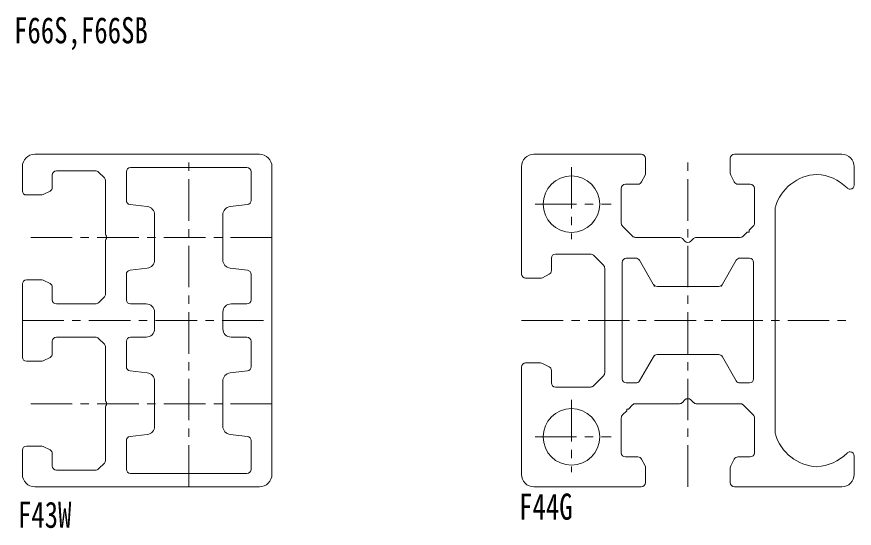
# Model space of a CAD drawing. Units: millimetres on the paper. Extents: x -597 to -234, y -379 to 68.
# Drawn here: x -415.2 to -314.5, y -375.5 to -314 of the extents above; entities that cross this region are included whole.
import ezdxf
from ezdxf.enums import TextEntityAlignment as Align

# ---------------------------------------------------------------- set-up
doc = ezdxf.new("R2010")
doc.units = ezdxf.units.MM
doc.linetypes.add('CHAIN1', pattern=[8, 5, -1, 1, -1])
doc.layers.add('0-0_フレーム', color=7, linetype='Continuous', lineweight=18)
doc.layers.add('0-1_その他LFｱｸｾｻﾘｰ', color=4, linetype='CHAIN1', lineweight=18)
doc.styles.add('ＭＳ ゴシック', font='')
doc.styles.get('ＭＳ ゴシック').set_extended_font_data('MS Gothic')

msp = doc.modelspace()

# ---------------------------------------------------------------- linework, layer by layer
at = {"layer": '0-0_フレーム'}
for p, q in [((-386, -330.5), (-413, -330.5)), ((-353, -330.5), (-340.1, -330.5)), ((-339.6, -331), (-339.6, -332.782)), ((-329.4, -332.782), (-329.4, -331)), ((-328.9, -330.5), (-316, -330.5)), ((-414.5, -332), (-414.5, -334.9)), ((-387.5, -332.1), (-401.5, -332.1)), ((-384.5, -369), (-384.5, -332)), ((-354.5, -344.9), (-354.5, -332)), ((-314.5, -332), (-314.5, -334.2)), ((-410.9, -334.491), (-410.9, -333)), ((-410.4, -332.5), (-405.707, -332.5)), ((-405.354, -332.646), (-404.646, -333.354)), ((-402, -332.6), (-402, -336.055)), ((-387, -336.055), (-387, -332.6)), ((-339.653, -333.006), (-340.062, -333.824)), ((-328.938, -333.824), (-329.347, -333.006)), ((-404.5, -333.707), (-404.5, -340.079)), ((-340.509, -334.1), (-342, -334.1)), ((-327, -334.1), (-328.491, -334.1)), ((-411.994, -335.347), (-411.176, -334.938)), ((-342.5, -334.6), (-342.5, -338.793)), ((-326.5, -338.793), (-326.5, -334.6)), ((-315, -334.7), (-315.015, -334.7)), ((-414, -335.4), (-412.218, -335.4)), ((-401.558, -336.552), (-399.483, -336.796)), ((-389.517, -336.796), (-387.442, -336.552)), ((-324, -336.976), (-324, -364.024)), ((-398.6, -337.789), (-398.6, -343.211)), ((-390.4, -343.211), (-390.4, -337.789)), ((-342.354, -339.146), (-341.146, -340.354)), ((-404.46, -340.229), (-404.39, -340.35)), ((-404.5, -340.921), (-404.5, -347.293)), ((-404.39, -340.65), (-404.46, -340.771)), ((-340.793, -340.5), (-335.514, -340.5)), ((-335.161, -340.646), (-334.854, -340.954)), ((-334.146, -340.954), (-333.839, -340.646)), ((-333.486, -340.5), (-328.207, -340.5)), ((-350.9, -343), (-350.9, -344.491)), ((-346.207, -342.5), (-350.4, -342.5)), ((-344.646, -343.854), (-345.854, -342.646)), ((-340.752, -343), (-341.9, -343)), ((-338.5, -346.4), (-340.319, -343.25)), ((-328.681, -343.25), (-330.5, -346.4)), ((-327.1, -343), (-328.248, -343)), ((-399.483, -344.204), (-401.558, -344.448)), ((-387.442, -344.448), (-389.517, -344.204)), ((-344.5, -356.793), (-344.5, -344.207)), ((-342.4, -343.5), (-342.4, -357.5)), ((-326.6, -357.5), (-326.6, -343.5)), ((-402, -344.945), (-402, -348)), ((-387, -348), (-387, -344.945)), ((-351.176, -344.938), (-351.994, -345.347)), ((-414.5, -346.1), (-414.5, -354.9)), ((-412.218, -345.6), (-414, -345.6)), ((-411.176, -346.062), (-411.994, -345.653)), ((-352.218, -345.4), (-354, -345.4)), ((-410.9, -348), (-410.9, -346.509)), ((-330.789, -346.4), (-338.211, -346.4)), ((-404.646, -347.646), (-405.354, -348.354)), ((-405.707, -348.5), (-410.4, -348.5)), ((-401.5, -348.5), (-399.6, -348.5)), ((-389.4, -348.5), (-387.5, -348.5)), ((-398.6, -349.5), (-398.6, -351.5)), ((-390.4, -351.5), (-390.4, -349.5)), ((-410.9, -354.491), (-410.9, -353)), ((-410.4, -352.5), (-405.707, -352.5)), ((-405.354, -352.646), (-404.646, -353.354)), ((-402, -353), (-402, -356.055)), ((-399.6, -352.5), (-401.5, -352.5)), ((-387.5, -352.5), (-389.4, -352.5)), ((-387, -356.055), (-387, -353)), ((-404.5, -353.707), (-404.5, -360.079)), ((-411.994, -355.347), (-411.176, -354.938)), ((-340.319, -357.75), (-338.644, -354.85)), ((-338.211, -354.6), (-330.789, -354.6)), ((-330.356, -354.85), (-328.681, -357.75)), ((-414, -355.4), (-412.218, -355.4)), ((-354.5, -369), (-354.5, -356.1)), ((-354, -355.6), (-352.218, -355.6)), ((-351.994, -355.653), (-351.176, -356.062)), ((-401.558, -356.552), (-399.483, -356.796)), ((-389.517, -356.796), (-387.442, -356.552)), ((-350.9, -356.509), (-350.9, -358)), ((-345.854, -358.354), (-344.646, -357.146)), ((-398.6, -357.789), (-398.6, -363.211)), ((-390.4, -363.211), (-390.4, -357.789)), ((-341.9, -358), (-340.752, -358)), ((-328.248, -358), (-327.1, -358)), ((-350.4, -358.5), (-346.207, -358.5)), ((-404.46, -360.229), (-404.39, -360.35)), ((-334.854, -360.046), (-335.161, -360.354)), ((-333.839, -360.354), (-334.146, -360.046)), ((-404.5, -360.921), (-404.5, -367.293)), ((-404.39, -360.65), (-404.46, -360.771)), ((-335.514, -360.5), (-340.793, -360.5)), ((-328.207, -360.5), (-333.486, -360.5)), ((-326.646, -361.854), (-327.854, -360.646)), ((-342.5, -362.207), (-342.5, -366.4)), ((-326.5, -362.207), (-326.5, -366.4)), ((-399.483, -364.204), (-401.558, -364.448)), ((-387.442, -364.448), (-389.517, -364.204)), ((-402, -364.945), (-402, -368.4)), ((-387, -368.4), (-387, -364.945)), ((-414.5, -366.1), (-414.5, -369)), ((-412.218, -365.6), (-414, -365.6)), ((-411.176, -366.062), (-411.994, -365.653)), ((-315, -366.3), (-315.015, -366.3)), ((-410.9, -368), (-410.9, -366.509)), ((-342, -366.9), (-340.509, -366.9)), ((-340.062, -367.176), (-339.653, -367.994)), ((-328.938, -367.176), (-329.347, -367.994)), ((-327, -366.9), (-328.491, -366.9)), ((-314.5, -369), (-314.5, -366.8)), ((-404.646, -367.646), (-405.354, -368.354)), ((-339.6, -368.218), (-339.6, -370)), ((-329.4, -368.218), (-329.4, -370)), ((-405.707, -368.5), (-410.4, -368.5)), ((-401.5, -368.9), (-387.5, -368.9)), ((-413, -370.5), (-386, -370.5)), ((-340.1, -370.5), (-353, -370.5)), ((-328.9, -370.5), (-316, -370.5))]:
    msp.add_line(p, q, dxfattribs=at)
for points in [[(-327.854, -340.354), (-327.356, -339.856), (-327.144, -339.856), (-327.144, -339.644), (-326.646, -339.146)], [(-341.146, -360.646), (-341.644, -361.144), (-341.856, -361.144), (-341.856, -361.356), (-342.354, -361.854)]]:
    msp.add_lwpolyline(points, dxfattribs=at)
for centre in [(-348.5, -336.5), (-348.5, -364.5)]:
    msp.add_circle(centre, 3.4, dxfattribs=at)
for centre, radius, start, end in [((-413, -332), 1.5, 90, 180), ((-386, -332), 1.5, 0, 90), ((-353, -332), 1.5, 90, 180), ((-340.1, -331), 0.5, 0, 90), ((-328.9, -331), 0.5, 90, 180), ((-316, -332), 1.5, 0, 90), ((-401.5, -332.6), 0.5, 90, 180), ((-387.5, -332.6), 0.5, 0, 90), ((-410.4, -333), 0.5, 90, 180), ((-405.707, -333), 0.5, 45, 90), ((-340.1, -332.782), 0.5, 333.43495, 0), ((-328.9, -332.782), 0.5, 180, 206.56505), ((-318.71, -338.41), 5.5, 93.02245, 163.33543), ((-319.29, -338.41), 5.5, 44.56087, 86.97755), ((-405, -333.707), 0.5, 0, 45), ((-342, -334.6), 0.5, 90, 180), ((-340.509, -333.6), 0.5, 270, 333.43495), ((-328.491, -333.6), 0.5, 206.56505, 270), ((-327, -334.6), 0.5, 0, 90), ((-315, -334.2), 0.5, 270, 0), ((-414, -334.9), 0.5, 180, 270), ((-411.4, -334.491), 0.5, 296.56505, 0), ((-315.015, -334.2), 0.5, 224.56087, 270), ((-412.218, -334.9), 0.5, 270, 296.56505), ((-401.5, -336.055), 0.5, 180, 263.29016), ((-387.5, -336.055), 0.5, 276.70984, 0), ((-399.6, -337.789), 1, 0, 83.29016), ((-389.4, -337.789), 1, 96.70984, 180), ((-323.5, -336.976), 0.5, 163.33543, 180), ((-342, -338.793), 0.5, 180, 225), ((-327, -338.793), 0.5, 315, 360), ((-404.2, -340.079), 0.3, 180, 210), ((-404.2, -340.921), 0.3, 150, 180), ((-404.65, -340.5), 0.3, 330, 30), ((-340.793, -340), 0.5, 225, 270), ((-335.514, -341), 0.5, 45, 90), ((-334.5, -340.6), 0.5, 225, 315), ((-333.486, -341), 0.5, 90, 135), ((-328.207, -340), 0.5, 270, 315), ((-399.6, -343.211), 1, 276.70984, 0), ((-389.4, -343.211), 1, 180, 263.29016), ((-350.4, -343), 0.5, 90, 180), ((-346.207, -343), 0.5, 45, 90), ((-341.9, -343.5), 0.5, 90, 180), ((-340.752, -343.5), 0.5, 30, 90), ((-328.248, -343.5), 0.5, 90, 150), ((-327.1, -343.5), 0.5, 0, 90), ((-345, -344.207), 0.5, 0, 45), ((-401.5, -344.945), 0.5, 96.70984, 180), ((-387.5, -344.945), 0.5, 0, 83.29016), ((-354, -344.9), 0.5, 180, 270), ((-351.4, -344.491), 0.5, 296.56505, 0), ((-414, -346.1), 0.5, 90, 180), ((-412.218, -346.1), 0.5, 63.43495, 90), ((-411.4, -346.509), 0.5, 360, 63.43495), ((-352.218, -344.9), 0.5, 270, 296.56505), ((-338.211, -345.9), 0.5, 210, 270), ((-330.789, -345.9), 0.5, 270, 330), ((-405, -347.293), 0.5, 315, 0), ((-410.4, -348), 0.5, 180, 270), ((-401.5, -348), 0.5, 180, 270), ((-387.5, -348), 0.5, 270, 0), ((-405.707, -348), 0.5, 270, 315), ((-399.6, -349.5), 1, 0, 90), ((-389.4, -349.5), 1, 90, 180), ((-399.6, -351.5), 1, 270, 0), ((-389.4, -351.5), 1, 180, 270), ((-410.4, -353), 0.5, 90, 180), ((-405.707, -353), 0.5, 45, 90), ((-405, -353.707), 0.5, 0, 45), ((-401.5, -353), 0.5, 90, 180), ((-387.5, -353), 0.5, 0, 90), ((-414, -354.9), 0.5, 180, 270), ((-412.218, -354.9), 0.5, 270, 296.56505), ((-411.4, -354.491), 0.5, 296.56505, 0), ((-338.211, -355.1), 0.5, 90, 150), ((-330.789, -355.1), 0.5, 30, 90), ((-401.5, -356.055), 0.5, 180, 263.29016), ((-387.5, -356.055), 0.5, 276.70984, 0), ((-354, -356.1), 0.5, 90, 180), ((-352.218, -356.1), 0.5, 63.43495, 90), ((-351.4, -356.509), 0.5, 0, 63.43495), ((-399.6, -357.789), 1, 0, 83.29016), ((-389.4, -357.789), 1, 96.70984, 180), ((-345, -356.793), 0.5, 315, 0), ((-350.4, -358), 0.5, 180, 270), ((-346.207, -358), 0.5, 270, 315), ((-341.9, -357.5), 0.5, 180, 270), ((-340.752, -357.5), 0.5, 270, 330), ((-328.248, -357.5), 0.5, 210, 270), ((-327.1, -357.5), 0.5, 270, 0), ((-404.2, -360.079), 0.3, 180, 210), ((-404.65, -360.5), 0.3, 330, 30), ((-335.514, -360), 0.5, 270, 315), ((-334.5, -360.4), 0.5, 45, 135), ((-333.486, -360), 0.5, 225, 270), ((-404.2, -360.921), 0.3, 150, 180), ((-340.793, -361), 0.5, 90, 135), ((-328.207, -361), 0.5, 45, 90), ((-342, -362.207), 0.5, 135, 180), ((-327, -362.207), 0.5, 0, 45), ((-399.6, -363.211), 1, 276.70984, 0), ((-389.4, -363.211), 1, 180, 263.29016), ((-323.5, -364.024), 0.5, 180, 196.66457), ((-318.71, -362.59), 5.5, 196.66457, 266.97755), ((-401.5, -364.945), 0.5, 96.70984, 180), ((-387.5, -364.945), 0.5, 0, 83.29016), ((-414, -366.1), 0.5, 90, 180), ((-412.218, -366.1), 0.5, 63.43495, 90), ((-411.4, -366.509), 0.5, 360, 63.43495), ((-342, -366.4), 0.5, 180, 270), ((-327, -366.4), 0.5, 270, 0), ((-319.29, -362.59), 5.5, 273.02245, 315.43913), ((-315.015, -366.8), 0.5, 90, 135.43913), ((-315, -366.8), 0.5, 0, 90), ((-405, -367.293), 0.5, 315, 0), ((-340.509, -367.4), 0.5, 26.56505, 90), ((-328.491, -367.4), 0.5, 90, 153.43495), ((-410.4, -368), 0.5, 180, 270), ((-405.707, -368), 0.5, 270, 315), ((-401.5, -368.4), 0.5, 180, 270), ((-387.5, -368.4), 0.5, 270, 0), ((-340.1, -368.218), 0.5, 0, 26.56505), ((-328.9, -368.218), 0.5, 153.43495, 180), ((-413, -369), 1.5, 180, 270), ((-386, -369), 1.5, 270, 0), ((-353, -369), 1.5, 180, 270), ((-316, -369), 1.5, 270, 0), ((-340.1, -370), 0.5, 270, 0), ((-328.9, -370), 0.5, 180, 270)]:
    msp.add_arc(centre, radius, start, end, dxfattribs=at)
at = {"layer": '0-1_その他LFｱｸｾｻﾘｰ'}
for p, q in [((-394.5, -370.5), (-394.5, -330.5)), ((-334.5, -370.5), (-334.5, -330.5)), ((-348.5, -332.04), (-348.5, -340.722)), ((-352.873, -336.5), (-343.724, -336.5)), ((-384.5, -340.5), (-414.5, -340.5)), ((-414.5, -350.5), (-384.5, -350.5)), ((-354.5, -350.5), (-314.5, -350.5)), ((-348.5, -360.04), (-348.5, -368.722)), ((-384.5, -360.5), (-414.5, -360.5)), ((-352.873, -364.5), (-343.724, -364.5))]:
    msp.add_line(p, q, dxfattribs=at)

# ---------------------------------------------------------------- texts
at = {"layer": '0-0_フレーム', "style": 'ＭＳ ゴシック', "width": 0.75}
for s, p in [('F66S,F66SB', (-415.5, -318.108)), ('F44G', (-354.791, -375.404)), ('F43W', (-415.033, -376.379))]:
    msp.add_text(s, height=3.152, dxfattribs=at).set_placement(p, align=Align.BOTTOM_LEFT)

doc.saveas('drawing.dxf')
